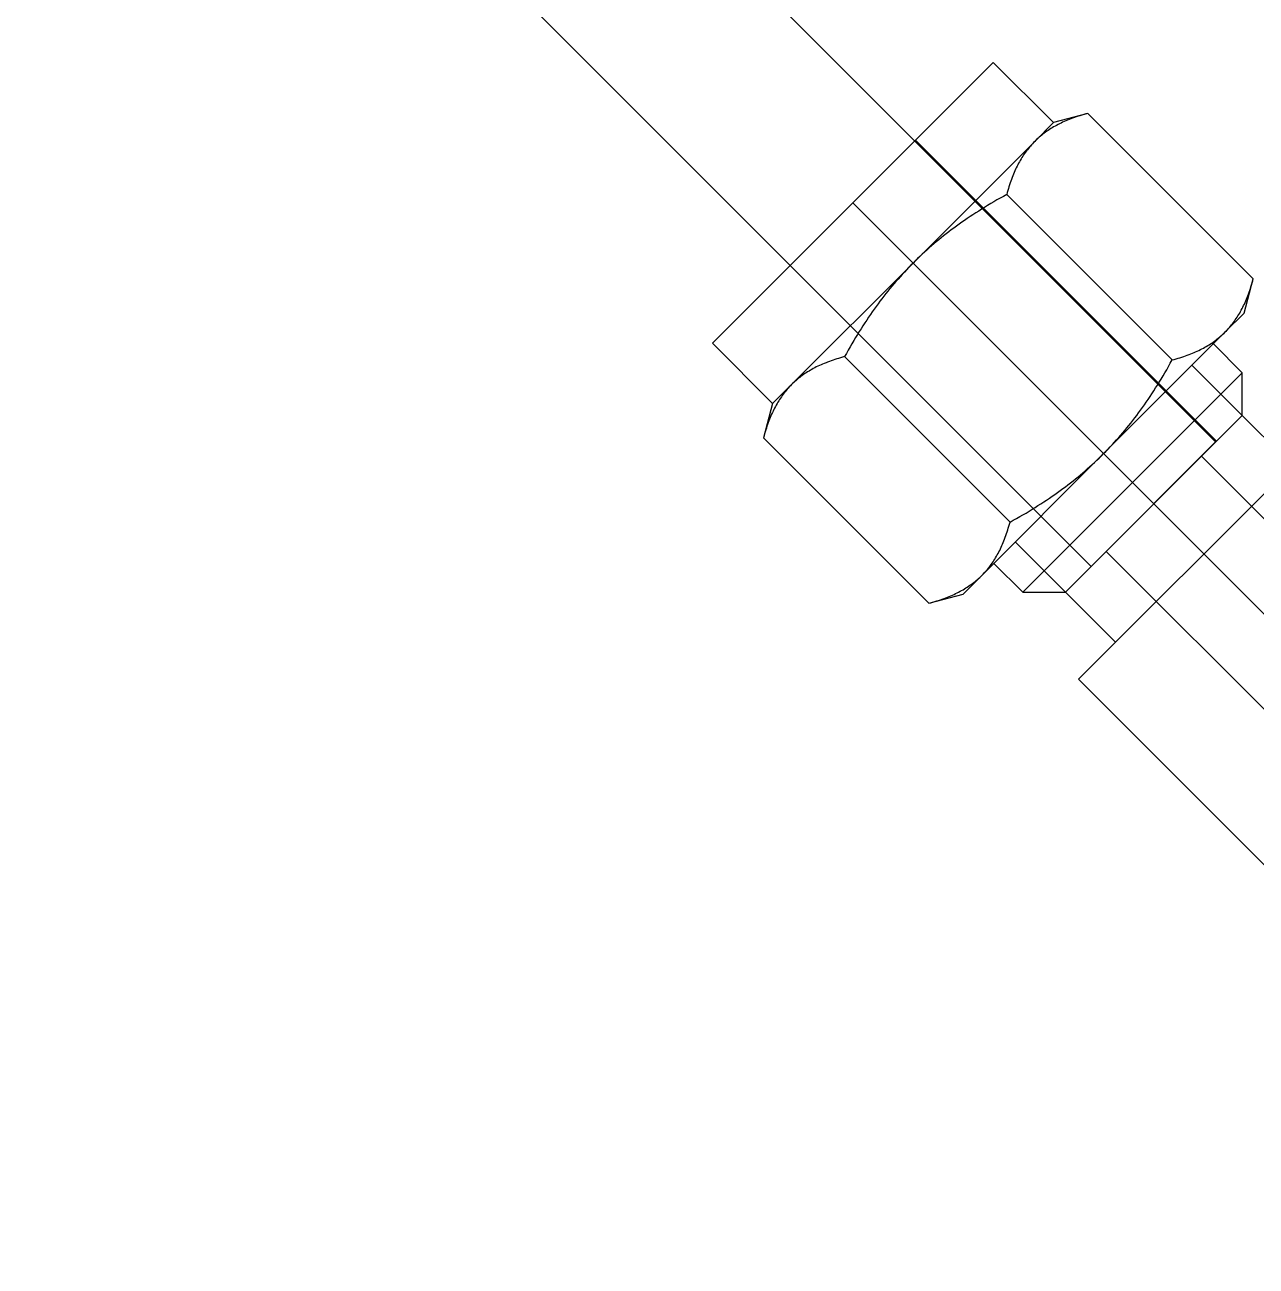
# Model space of a CAD drawing. Header units: inches. Extents: x 5.3 to 31.2, y 3.7 to 34.9.
# Drawn here: x 24.576 to 26.312, y 4.957 to 6.707 of the extents above; entities that cross this region are included whole.
import ezdxf

# ---------------------------------------------------------------- set-up
doc = ezdxf.new("R2010")
doc.units = ezdxf.units.IN
doc.header["$MEASUREMENT"] = 0
doc.linetypes.add('CENTER2', pattern=[28.575, 19.05, -3.175, 3.175, -3.175])
doc.linetypes.add('HIDDEN2', pattern=[4.7625, 3.175, -1.5875])
for name, color, linetype in [('.25 tubes', 170, 'Continuous'), ('TRDETAIL2', 7, 'Continuous'), ('TRDETAIL3', 7, 'Continuous'), ('TRMODEL1', 7, 'Continuous'), ('TRMODEL3', 7, 'Continuous')]:
    doc.layers.add(name, color=color, linetype=linetype)

# ---------------------------------------------------------------- blocks, each defined once
blk = doc.blocks.new('SS-400-3')
at = {"layer": 'TRDETAIL2', "color": 6, "linetype": 'HIDDEN2'}
for p, q in [((1.06, 0.125), (0.46, 0.125)), ((0.46, 0.125), (0.46, -0.125)), ((-0.46, 0.095), (0.46, 0.095)), ((0.46, -0.095), (0.095, -0.095)), ((0.46, -0.125), (1.06, -0.125))]:
    blk.add_line(p, q, dxfattribs=at)
at = {"layer": 'TRDETAIL3', "color": 4, "linetype": 'CENTER2'}
blk.add_line((-1.06, 0), (1.06, 0), dxfattribs=at)
at = {"layer": 'TRMODEL1', "color": 7, "linetype": 'Continuous'}
for p, q in [((0.585, 0.3233), (0.56, 0.28)), ((0.5808, 0.3157), (0.5795, 0.3132)), ((0.5821, 0.3182), (0.5808, 0.3157)), ((0.5836, 0.3208), (0.5821, 0.3182)), ((0.585, 0.3233), (0.5836, 0.3208)), ((0.585, 0.3233), (0.915, 0.3233)), ((0.9164, 0.3208), (0.915, 0.3233)), ((0.94, 0.28), (0.915, 0.3233)), ((0.9179, 0.3182), (0.9164, 0.3208)), ((0.9192, 0.3157), (0.9179, 0.3182)), ((0.9205, 0.3132), (0.9192, 0.3157)), ((0.5726, 0.2987), (0.5716, 0.2964)), ((0.5736, 0.3011), (0.5726, 0.2987)), ((0.5747, 0.3035), (0.5736, 0.3011)), ((0.5758, 0.3059), (0.5747, 0.3035)), ((0.577, 0.3083), (0.5758, 0.3059)), ((0.5782, 0.3108), (0.577, 0.3083)), ((0.5795, 0.3132), (0.5782, 0.3108)), ((0.9218, 0.3108), (0.9205, 0.3132)), ((0.923, 0.3083), (0.9218, 0.3108)), ((0.9242, 0.3059), (0.923, 0.3083)), ((0.9253, 0.3035), (0.9242, 0.3059)), ((0.9264, 0.3011), (0.9253, 0.3035)), ((0.9274, 0.2987), (0.9264, 0.3011)), ((0.9284, 0.2964), (0.9274, 0.2987)), ((0.5658, 0.2803), (0.5651, 0.278)), ((0.5665, 0.2826), (0.5658, 0.2803)), ((0.5672, 0.2848), (0.5665, 0.2826)), ((0.568, 0.2871), (0.5672, 0.2848)), ((0.5688, 0.2894), (0.568, 0.2871)), ((0.5697, 0.2917), (0.5688, 0.2894)), ((0.5706, 0.2941), (0.5697, 0.2917)), ((0.5716, 0.2964), (0.5706, 0.2941)), ((0.9294, 0.2941), (0.9284, 0.2964)), ((0.9303, 0.2917), (0.9294, 0.2941)), ((0.9312, 0.2894), (0.9303, 0.2917)), ((0.932, 0.2871), (0.9312, 0.2894)), ((0.9328, 0.2848), (0.932, 0.2871)), ((0.9335, 0.2826), (0.9328, 0.2848)), ((0.9342, 0.2803), (0.9335, 0.2826)), ((0.9349, 0.278), (0.9342, 0.2803)), ((0.56, 0.2425), (0.56, 0.28)), ((0.562, 0.2646), (0.5616, 0.2624)), ((0.5624, 0.2669), (0.562, 0.2646)), ((0.5629, 0.2691), (0.5624, 0.2669)), ((0.5634, 0.2713), (0.5629, 0.2691)), ((0.5639, 0.2735), (0.5634, 0.2713)), ((0.5645, 0.2758), (0.5639, 0.2735)), ((0.5651, 0.278), (0.5645, 0.2758)), ((0.9355, 0.2758), (0.9349, 0.278)), ((0.9361, 0.2735), (0.9355, 0.2758)), ((0.9366, 0.2713), (0.9361, 0.2735)), ((0.9371, 0.2691), (0.9366, 0.2713)), ((0.9376, 0.2669), (0.9371, 0.2691)), ((0.938, 0.2646), (0.9376, 0.2669)), ((0.9384, 0.2624), (0.938, 0.2646)), ((0.94, 0.28), (0.94, 0.2425)), ((1.06, 0.28), (0.94, 0.28)), ((1.06, -0.28), (1.06, 0.28)), ((-0.36, 0.25), (0.36, 0.25)), ((0.36, -0.25), (0.36, 0.25)), ((0.5601, 0.2469), (0.56, 0.2447)), ((0.5602, 0.2491), (0.5601, 0.2469)), ((0.5603, 0.2514), (0.5602, 0.2491)), ((0.5605, 0.2536), (0.5603, 0.2514)), ((0.5607, 0.2558), (0.5605, 0.2536)), ((0.561, 0.258), (0.5607, 0.2558)), ((0.5613, 0.2602), (0.561, 0.258)), ((0.5616, 0.2624), (0.5613, 0.2602)), ((0.9387, 0.2602), (0.9384, 0.2624)), ((0.939, 0.258), (0.9387, 0.2602)), ((0.9393, 0.2558), (0.939, 0.258)), ((0.9395, 0.2536), (0.9393, 0.2558)), ((0.9397, 0.2514), (0.9395, 0.2536)), ((0.9398, 0.2491), (0.9397, 0.2514)), ((0.9399, 0.2469), (0.9398, 0.2491)), ((0.94, 0.2447), (0.9399, 0.2469)), ((0.56, 0.2447), (0.56, 0.2425)), ((0.56, 0.2425), (0.56, 0.2403)), ((0.56, 0), (0.56, 0.2425)), ((0.56, 0.2403), (0.5601, 0.238)), ((0.5601, 0.238), (0.5602, 0.2358)), ((0.5602, 0.2358), (0.5603, 0.2336)), ((0.5603, 0.2336), (0.5605, 0.2314)), ((0.5605, 0.2314), (0.5607, 0.2292)), ((0.5607, 0.2292), (0.561, 0.227)), ((0.939, 0.227), (0.9393, 0.2292)), ((0.9393, 0.2292), (0.9395, 0.2314)), ((0.9395, 0.2314), (0.9397, 0.2336)), ((0.9397, 0.2336), (0.9398, 0.2358)), ((0.9398, 0.2358), (0.9399, 0.238)), ((0.9399, 0.238), (0.94, 0.2403)), ((0.94, 0.2425), (0.94, 0.2447)), ((0.94, 0.2425), (0.94, 0)), ((0.94, 0.2403), (0.94, 0.2425)), ((0.5025, 0.2188), (0.46, 0.1762)), ((0.5025, -0.2188), (0.5025, 0.2188)), ((0.56, 0.2188), (0.5025, 0.2188)), ((0.561, 0.227), (0.5613, 0.2248)), ((0.5613, 0.2248), (0.5616, 0.2226)), ((0.5616, 0.2226), (0.562, 0.2203)), ((0.562, 0.2203), (0.5624, 0.2181)), ((0.5624, 0.2181), (0.5629, 0.2159)), ((0.5629, 0.2159), (0.5634, 0.2137)), ((0.5634, 0.2137), (0.5639, 0.2114)), ((0.5639, 0.2114), (0.5645, 0.2092)), ((0.9355, 0.2092), (0.9361, 0.2114)), ((0.9361, 0.2114), (0.9366, 0.2137)), ((0.9366, 0.2137), (0.9371, 0.2159)), ((0.9371, 0.2159), (0.9376, 0.2181)), ((0.9376, 0.2181), (0.938, 0.2203)), ((0.938, 0.2203), (0.9384, 0.2226)), ((0.9384, 0.2226), (0.9387, 0.2248)), ((0.9387, 0.2248), (0.939, 0.227)), ((0.5645, 0.2092), (0.5651, 0.2069)), ((0.5651, 0.2069), (0.5658, 0.2047)), ((0.5658, 0.2047), (0.5665, 0.2024)), ((0.5665, 0.2024), (0.5672, 0.2001)), ((0.5672, 0.2001), (0.568, 0.1979)), ((0.568, 0.1979), (0.5688, 0.1956)), ((0.5688, 0.1956), (0.5697, 0.1932)), ((0.5697, 0.1932), (0.5706, 0.1909)), ((0.9294, 0.1909), (0.9303, 0.1932)), ((0.9303, 0.1932), (0.9312, 0.1956)), ((0.9312, 0.1956), (0.932, 0.1979)), ((0.932, 0.1979), (0.9328, 0.2001)), ((0.9328, 0.2001), (0.9335, 0.2024)), ((0.9335, 0.2024), (0.9342, 0.2047)), ((0.9342, 0.2047), (0.9349, 0.2069)), ((0.9349, 0.2069), (0.9355, 0.2092)), ((0.46, 0.1762), (0.36, 0.1762)), ((0.46, -0.1762), (0.46, 0.1762)), ((0.5706, 0.1909), (0.5716, 0.1886)), ((0.5716, 0.1886), (0.5726, 0.1862)), ((0.5726, 0.1862), (0.5736, 0.1839)), ((0.5736, 0.1839), (0.5747, 0.1815)), ((0.5747, 0.1815), (0.5758, 0.1791)), ((0.5758, 0.1791), (0.577, 0.1766)), ((0.577, 0.1766), (0.5782, 0.1742)), ((0.9218, 0.1742), (0.923, 0.1766)), ((0.923, 0.1766), (0.9242, 0.1791)), ((0.9242, 0.1791), (0.9253, 0.1815)), ((0.9253, 0.1815), (0.9264, 0.1839)), ((0.9264, 0.1839), (0.9274, 0.1862)), ((0.9274, 0.1862), (0.9284, 0.1886)), ((0.9284, 0.1886), (0.9294, 0.1909)), ((0.5782, 0.1742), (0.5795, 0.1717)), ((0.5795, 0.1717), (0.5808, 0.1693)), ((0.5808, 0.1693), (0.5821, 0.1667)), ((0.5821, 0.1667), (0.5836, 0.1642)), ((0.5836, 0.1642), (0.585, 0.1617)), ((0.585, 0.1617), (0.5836, 0.1565)), ((0.585, 0.1617), (0.915, 0.1617)), ((0.915, 0.1617), (0.9164, 0.1642)), ((0.9164, 0.1565), (0.915, 0.1617)), ((0.9164, 0.1642), (0.9179, 0.1667)), ((0.9179, 0.1667), (0.9192, 0.1693)), ((0.9192, 0.1693), (0.9205, 0.1717)), ((0.9205, 0.1717), (0.9218, 0.1742)), ((0.5795, 0.1415), (0.5782, 0.1366)), ((0.5808, 0.1465), (0.5795, 0.1415)), ((0.5821, 0.1515), (0.5808, 0.1465)), ((0.5836, 0.1565), (0.5821, 0.1515)), ((0.9179, 0.1515), (0.9164, 0.1565)), ((0.9192, 0.1465), (0.9179, 0.1515)), ((0.9205, 0.1415), (0.9192, 0.1465)), ((0.9218, 0.1366), (0.9205, 0.1415)), ((0.5758, 0.1268), (0.5747, 0.122)), ((0.577, 0.1317), (0.5758, 0.1268)), ((0.5782, 0.1366), (0.577, 0.1317)), ((0.923, 0.1317), (0.9218, 0.1366)), ((0.9242, 0.1268), (0.923, 0.1317)), ((0.9253, 0.122), (0.9242, 0.1268)), ((0.5716, 0.1078), (0.5706, 0.1031)), ((0.5726, 0.1125), (0.5716, 0.1078)), ((0.5736, 0.1173), (0.5726, 0.1125)), ((0.5747, 0.122), (0.5736, 0.1173)), ((0.9264, 0.1173), (0.9253, 0.122)), ((0.9274, 0.1125), (0.9264, 0.1173)), ((0.9284, 0.1078), (0.9274, 0.1125)), ((0.9294, 0.1031), (0.9284, 0.1078)), ((0.568, 0.0893), (0.5672, 0.0847)), ((0.5688, 0.0939), (0.568, 0.0893)), ((0.5697, 0.0985), (0.5688, 0.0939)), ((0.5706, 0.1031), (0.5697, 0.0985)), ((0.9303, 0.0985), (0.9294, 0.1031)), ((0.9312, 0.0939), (0.9303, 0.0985)), ((0.932, 0.0893), (0.9312, 0.0939)), ((0.9328, 0.0847), (0.932, 0.0893)), ((0.5651, 0.0711), (0.5645, 0.0666)), ((0.5658, 0.0756), (0.5651, 0.0711)), ((0.5665, 0.0801), (0.5658, 0.0756)), ((0.5672, 0.0847), (0.5665, 0.0801)), ((0.9335, 0.0801), (0.9328, 0.0847)), ((0.9342, 0.0756), (0.9335, 0.0801)), ((0.9349, 0.0711), (0.9342, 0.0756)), ((0.9355, 0.0666), (0.9349, 0.0711)), ((0.5629, 0.0532), (0.5624, 0.0487)), ((0.5634, 0.0576), (0.5629, 0.0532)), ((0.5639, 0.0621), (0.5634, 0.0576)), ((0.5645, 0.0666), (0.5639, 0.0621)), ((0.9361, 0.0621), (0.9355, 0.0666)), ((0.9366, 0.0576), (0.9361, 0.0621)), ((0.9371, 0.0532), (0.9366, 0.0576)), ((0.9376, 0.0487), (0.9371, 0.0532)), ((0.5613, 0.0354), (0.561, 0.031)), ((0.5616, 0.0399), (0.5613, 0.0354)), ((0.562, 0.0443), (0.5616, 0.0399)), ((0.5624, 0.0487), (0.562, 0.0443)), ((0.938, 0.0443), (0.9376, 0.0487)), ((0.9384, 0.0399), (0.938, 0.0443)), ((0.9387, 0.0354), (0.9384, 0.0399)), ((0.939, 0.031), (0.9387, 0.0354)), ((0.5603, 0.0177), (0.5602, 0.0133)), ((0.5605, 0.0222), (0.5603, 0.0177)), ((0.5607, 0.0266), (0.5605, 0.0222)), ((0.561, 0.031), (0.5607, 0.0266)), ((0.9393, 0.0266), (0.939, 0.031)), ((0.9395, 0.0222), (0.9393, 0.0266)), ((0.9397, 0.0177), (0.9395, 0.0222)), ((0.9398, 0.0133), (0.9397, 0.0177)), ((0.5601, 0.0089), (0.56, 0.0044)), ((0.56, 0.0044), (0.56, 0)), ((0.56, 0), (0.56, -0.0044)), ((0.56, -0.2425), (0.56, 0)), ((0.5602, 0.0133), (0.5601, 0.0089)), ((0.9399, 0.0089), (0.9398, 0.0133)), ((0.94, 0.0044), (0.9399, 0.0089)), ((0.94, 0), (0.94, 0.0044)), ((0.94, -0.0044), (0.94, 0)), ((0.94, 0), (0.94, -0.2425)), ((0.56, -0.0044), (0.5601, -0.0089)), ((0.5601, -0.0089), (0.5602, -0.0133)), ((0.5602, -0.0133), (0.5603, -0.0177)), ((0.9397, -0.0177), (0.9398, -0.0133)), ((0.9398, -0.0133), (0.9399, -0.0089)), ((0.9399, -0.0089), (0.94, -0.0044)), ((0.5603, -0.0177), (0.5605, -0.0222)), ((0.5605, -0.0222), (0.5607, -0.0266)), ((0.5607, -0.0266), (0.561, -0.031)), ((0.561, -0.031), (0.5613, -0.0354)), ((0.9387, -0.0354), (0.939, -0.031)), ((0.939, -0.031), (0.9393, -0.0266)), ((0.9393, -0.0266), (0.9395, -0.0222)), ((0.9395, -0.0222), (0.9397, -0.0177)), ((0.5613, -0.0354), (0.5616, -0.0399)), ((0.5616, -0.0399), (0.562, -0.0443)), ((0.562, -0.0443), (0.5624, -0.0487)), ((0.5624, -0.0487), (0.5629, -0.0532)), ((0.9371, -0.0532), (0.9376, -0.0487)), ((0.9376, -0.0487), (0.938, -0.0443)), ((0.938, -0.0443), (0.9384, -0.0399)), ((0.9384, -0.0399), (0.9387, -0.0354)), ((0.5629, -0.0532), (0.5634, -0.0576)), ((0.5634, -0.0576), (0.5639, -0.0621)), ((0.5639, -0.0621), (0.5645, -0.0666)), ((0.5645, -0.0666), (0.5651, -0.0711)), ((0.9349, -0.0711), (0.9355, -0.0666)), ((0.9355, -0.0666), (0.9361, -0.0621)), ((0.9361, -0.0621), (0.9366, -0.0576)), ((0.9366, -0.0576), (0.9371, -0.0532)), ((0.5651, -0.0711), (0.5658, -0.0756)), ((0.5658, -0.0756), (0.5665, -0.0801)), ((0.5665, -0.0801), (0.5672, -0.0847)), ((0.5672, -0.0847), (0.568, -0.0893)), ((0.932, -0.0893), (0.9328, -0.0847)), ((0.9328, -0.0847), (0.9335, -0.0801)), ((0.9335, -0.0801), (0.9342, -0.0756)), ((0.9342, -0.0756), (0.9349, -0.0711)), ((0.568, -0.0893), (0.5688, -0.0939)), ((0.5688, -0.0939), (0.5697, -0.0985)), ((0.5697, -0.0985), (0.5706, -0.1031)), ((0.5706, -0.1031), (0.5716, -0.1078)), ((0.9284, -0.1078), (0.9294, -0.1031)), ((0.9294, -0.1031), (0.9303, -0.0985)), ((0.9303, -0.0985), (0.9312, -0.0939)), ((0.9312, -0.0939), (0.932, -0.0893)), ((0.5716, -0.1078), (0.5726, -0.1125)), ((0.5726, -0.1125), (0.5736, -0.1173)), ((0.5736, -0.1173), (0.5747, -0.122)), ((0.5747, -0.122), (0.5758, -0.1268)), ((0.9242, -0.1268), (0.9253, -0.122)), ((0.9253, -0.122), (0.9264, -0.1173)), ((0.9264, -0.1173), (0.9274, -0.1125)), ((0.9274, -0.1125), (0.9284, -0.1078)), ((0.5758, -0.1268), (0.577, -0.1317)), ((0.577, -0.1317), (0.5782, -0.1366)), ((0.5782, -0.1366), (0.5795, -0.1415)), ((0.9205, -0.1415), (0.9218, -0.1366)), ((0.9218, -0.1366), (0.923, -0.1317)), ((0.923, -0.1317), (0.9242, -0.1268)), ((0.5795, -0.1415), (0.5808, -0.1465)), ((0.5808, -0.1465), (0.5821, -0.1515)), ((0.5821, -0.1515), (0.5836, -0.1565)), ((0.5836, -0.1565), (0.585, -0.1617)), ((0.915, -0.1617), (0.9164, -0.1565)), ((0.9164, -0.1565), (0.9179, -0.1515)), ((0.9179, -0.1515), (0.9192, -0.1465)), ((0.9192, -0.1465), (0.9205, -0.1415)), ((0.5782, -0.1742), (0.577, -0.1766)), ((0.5795, -0.1717), (0.5782, -0.1742)), ((0.5808, -0.1693), (0.5795, -0.1717)), ((0.5821, -0.1667), (0.5808, -0.1693)), ((0.5836, -0.1642), (0.5821, -0.1667)), ((0.585, -0.1617), (0.5836, -0.1642)), ((0.585, -0.1617), (0.915, -0.1617)), ((0.9164, -0.1642), (0.915, -0.1617)), ((0.9179, -0.1667), (0.9164, -0.1642)), ((0.9192, -0.1693), (0.9179, -0.1667)), ((0.9205, -0.1717), (0.9192, -0.1693)), ((0.9218, -0.1742), (0.9205, -0.1717)), ((0.923, -0.1766), (0.9218, -0.1742)), ((0.36, -0.1762), (0.46, -0.1762)), ((0.46, -0.1762), (0.5025, -0.2188)), ((0.5706, -0.1909), (0.5697, -0.1932)), ((0.5716, -0.1886), (0.5706, -0.1909)), ((0.5726, -0.1862), (0.5716, -0.1886)), ((0.5736, -0.1839), (0.5726, -0.1862)), ((0.5747, -0.1815), (0.5736, -0.1839)), ((0.5758, -0.1791), (0.5747, -0.1815)), ((0.577, -0.1766), (0.5758, -0.1791)), ((0.9242, -0.1791), (0.923, -0.1766)), ((0.9253, -0.1815), (0.9242, -0.1791)), ((0.9264, -0.1839), (0.9253, -0.1815)), ((0.9274, -0.1862), (0.9264, -0.1839)), ((0.9284, -0.1886), (0.9274, -0.1862)), ((0.9294, -0.1909), (0.9284, -0.1886)), ((0.9303, -0.1932), (0.9294, -0.1909)), ((0.5645, -0.2092), (0.5639, -0.2114)), ((0.5651, -0.2069), (0.5645, -0.2092)), ((0.5658, -0.2047), (0.5651, -0.2069)), ((0.5665, -0.2024), (0.5658, -0.2047)), ((0.5672, -0.2001), (0.5665, -0.2024)), ((0.568, -0.1979), (0.5672, -0.2001)), ((0.5688, -0.1956), (0.568, -0.1979)), ((0.5697, -0.1932), (0.5688, -0.1956)), ((0.9312, -0.1956), (0.9303, -0.1932)), ((0.932, -0.1979), (0.9312, -0.1956)), ((0.9328, -0.2001), (0.932, -0.1979)), ((0.9335, -0.2024), (0.9328, -0.2001)), ((0.9342, -0.2047), (0.9335, -0.2024)), ((0.9349, -0.2069), (0.9342, -0.2047)), ((0.9355, -0.2092), (0.9349, -0.2069)), ((0.9361, -0.2114), (0.9355, -0.2092)), ((0.5025, -0.2188), (0.56, -0.2188)), ((0.561, -0.227), (0.5607, -0.2292)), ((0.5613, -0.2248), (0.561, -0.227)), ((0.5616, -0.2226), (0.5613, -0.2248)), ((0.562, -0.2203), (0.5616, -0.2226)), ((0.5624, -0.2181), (0.562, -0.2203)), ((0.5629, -0.2159), (0.5624, -0.2181)), ((0.5634, -0.2137), (0.5629, -0.2159)), ((0.5639, -0.2114), (0.5634, -0.2137)), ((0.9366, -0.2137), (0.9361, -0.2114)), ((0.9371, -0.2159), (0.9366, -0.2137)), ((0.9376, -0.2181), (0.9371, -0.2159)), ((0.938, -0.2203), (0.9376, -0.2181)), ((0.9384, -0.2226), (0.938, -0.2203)), ((0.9387, -0.2248), (0.9384, -0.2226)), ((0.939, -0.227), (0.9387, -0.2248)), ((0.9393, -0.2292), (0.939, -0.227)), ((0.5601, -0.238), (0.56, -0.2403)), ((0.56, -0.2403), (0.56, -0.2425)), ((0.56, -0.2425), (0.56, -0.2447)), ((0.56, -0.28), (0.56, -0.2425)), ((0.56, -0.2447), (0.5601, -0.2469)), ((0.5602, -0.2358), (0.5601, -0.238)), ((0.5603, -0.2336), (0.5602, -0.2358)), ((0.5605, -0.2314), (0.5603, -0.2336)), ((0.5607, -0.2292), (0.5605, -0.2314)), ((0.9395, -0.2314), (0.9393, -0.2292)), ((0.9397, -0.2336), (0.9395, -0.2314)), ((0.9398, -0.2358), (0.9397, -0.2336)), ((0.9399, -0.238), (0.9398, -0.2358)), ((0.94, -0.2403), (0.9399, -0.238)), ((0.9399, -0.2469), (0.94, -0.2447)), ((0.94, -0.2425), (0.94, -0.2403)), ((0.94, -0.2447), (0.94, -0.2425)), ((0.94, -0.2425), (0.94, -0.28)), ((0.5601, -0.2469), (0.5602, -0.2491)), ((0.5602, -0.2491), (0.5603, -0.2514)), ((0.5603, -0.2514), (0.5605, -0.2536)), ((0.5605, -0.2536), (0.5607, -0.2558)), ((0.5607, -0.2558), (0.561, -0.258)), ((0.561, -0.258), (0.5613, -0.2602)), ((0.5613, -0.2602), (0.5616, -0.2624)), ((0.5616, -0.2624), (0.562, -0.2646)), ((0.938, -0.2646), (0.9384, -0.2624)), ((0.9384, -0.2624), (0.9387, -0.2602)), ((0.9387, -0.2602), (0.939, -0.258)), ((0.939, -0.258), (0.9393, -0.2558)), ((0.9393, -0.2558), (0.9395, -0.2536)), ((0.9395, -0.2536), (0.9397, -0.2514)), ((0.9397, -0.2514), (0.9398, -0.2491)), ((0.9398, -0.2491), (0.9399, -0.2469)), ((0.56, -0.28), (0.585, -0.3233)), ((0.562, -0.2646), (0.5624, -0.2669)), ((0.5624, -0.2669), (0.5629, -0.2691)), ((0.5629, -0.2691), (0.5634, -0.2713)), ((0.5634, -0.2713), (0.5639, -0.2735)), ((0.5639, -0.2735), (0.5645, -0.2758)), ((0.5645, -0.2758), (0.5651, -0.278)), ((0.5651, -0.278), (0.5658, -0.2803)), ((0.915, -0.3233), (0.94, -0.28)), ((0.9342, -0.2803), (0.9349, -0.278)), ((0.9349, -0.278), (0.9355, -0.2758)), ((0.9355, -0.2758), (0.9361, -0.2735)), ((0.9361, -0.2735), (0.9366, -0.2713)), ((0.9366, -0.2713), (0.9371, -0.2691)), ((0.9371, -0.2691), (0.9376, -0.2669)), ((0.9376, -0.2669), (0.938, -0.2646)), ((0.94, -0.28), (1.06, -0.28)), ((0.5658, -0.2803), (0.5665, -0.2826)), ((0.5665, -0.2826), (0.5672, -0.2848)), ((0.5672, -0.2848), (0.568, -0.2871)), ((0.568, -0.2871), (0.5688, -0.2894)), ((0.5688, -0.2894), (0.5697, -0.2917)), ((0.5697, -0.2917), (0.5706, -0.2941)), ((0.5706, -0.2941), (0.5716, -0.2964)), ((0.5716, -0.2964), (0.5726, -0.2987)), ((0.9274, -0.2987), (0.9284, -0.2964)), ((0.9284, -0.2964), (0.9294, -0.2941)), ((0.9294, -0.2941), (0.9303, -0.2917)), ((0.9303, -0.2917), (0.9312, -0.2894)), ((0.9312, -0.2894), (0.932, -0.2871)), ((0.932, -0.2871), (0.9328, -0.2848)), ((0.9328, -0.2848), (0.9335, -0.2826)), ((0.9335, -0.2826), (0.9342, -0.2803)), ((0.5726, -0.2987), (0.5736, -0.3011)), ((0.5736, -0.3011), (0.5747, -0.3035)), ((0.5747, -0.3035), (0.5758, -0.3059)), ((0.5758, -0.3059), (0.577, -0.3083)), ((0.577, -0.3083), (0.5782, -0.3108)), ((0.5782, -0.3108), (0.5795, -0.3132)), ((0.5795, -0.3132), (0.5808, -0.3157)), ((0.9192, -0.3157), (0.9205, -0.3132)), ((0.9205, -0.3132), (0.9218, -0.3108)), ((0.9218, -0.3108), (0.923, -0.3083)), ((0.923, -0.3083), (0.9242, -0.3059)), ((0.9242, -0.3059), (0.9253, -0.3035)), ((0.9253, -0.3035), (0.9264, -0.3011)), ((0.9264, -0.3011), (0.9274, -0.2987)), ((0.5808, -0.3157), (0.5821, -0.3182)), ((0.5821, -0.3182), (0.5836, -0.3208)), ((0.5836, -0.3208), (0.585, -0.3233)), ((0.585, -0.3233), (0.915, -0.3233)), ((0.915, -0.3233), (0.9164, -0.3208)), ((0.9164, -0.3208), (0.9179, -0.3182)), ((0.9179, -0.3182), (0.9192, -0.3157))]:
    blk.add_line(p, q, dxfattribs=at)
at = {"layer": 'TRMODEL3', "color": 1, "linetype": 'Continuous'}
for p, q in [((0.46, 0.1762), (0.56, 0.1762)), ((0.56, -0.1762), (0.46, -0.1762))]:
    blk.add_line(p, q, dxfattribs=at)

msp = doc.modelspace()

# ---------------------------------------------------------------- linework, layer by layer
at = {"layer": '.25 tubes'}
msp.add_lwpolyline([(26.0792, 5.943), (23.5981, 8.4241), (23.7737, 8.5997), (26.2547, 6.1186)], close=True, dxfattribs=at)

# ---------------------------------------------------------------- block references
at = {"rotation": 135}
msp.add_blockref('SS-400-3', (26.4928, 5.7062), dxfattribs=at)

doc.saveas('drawing.dxf')
